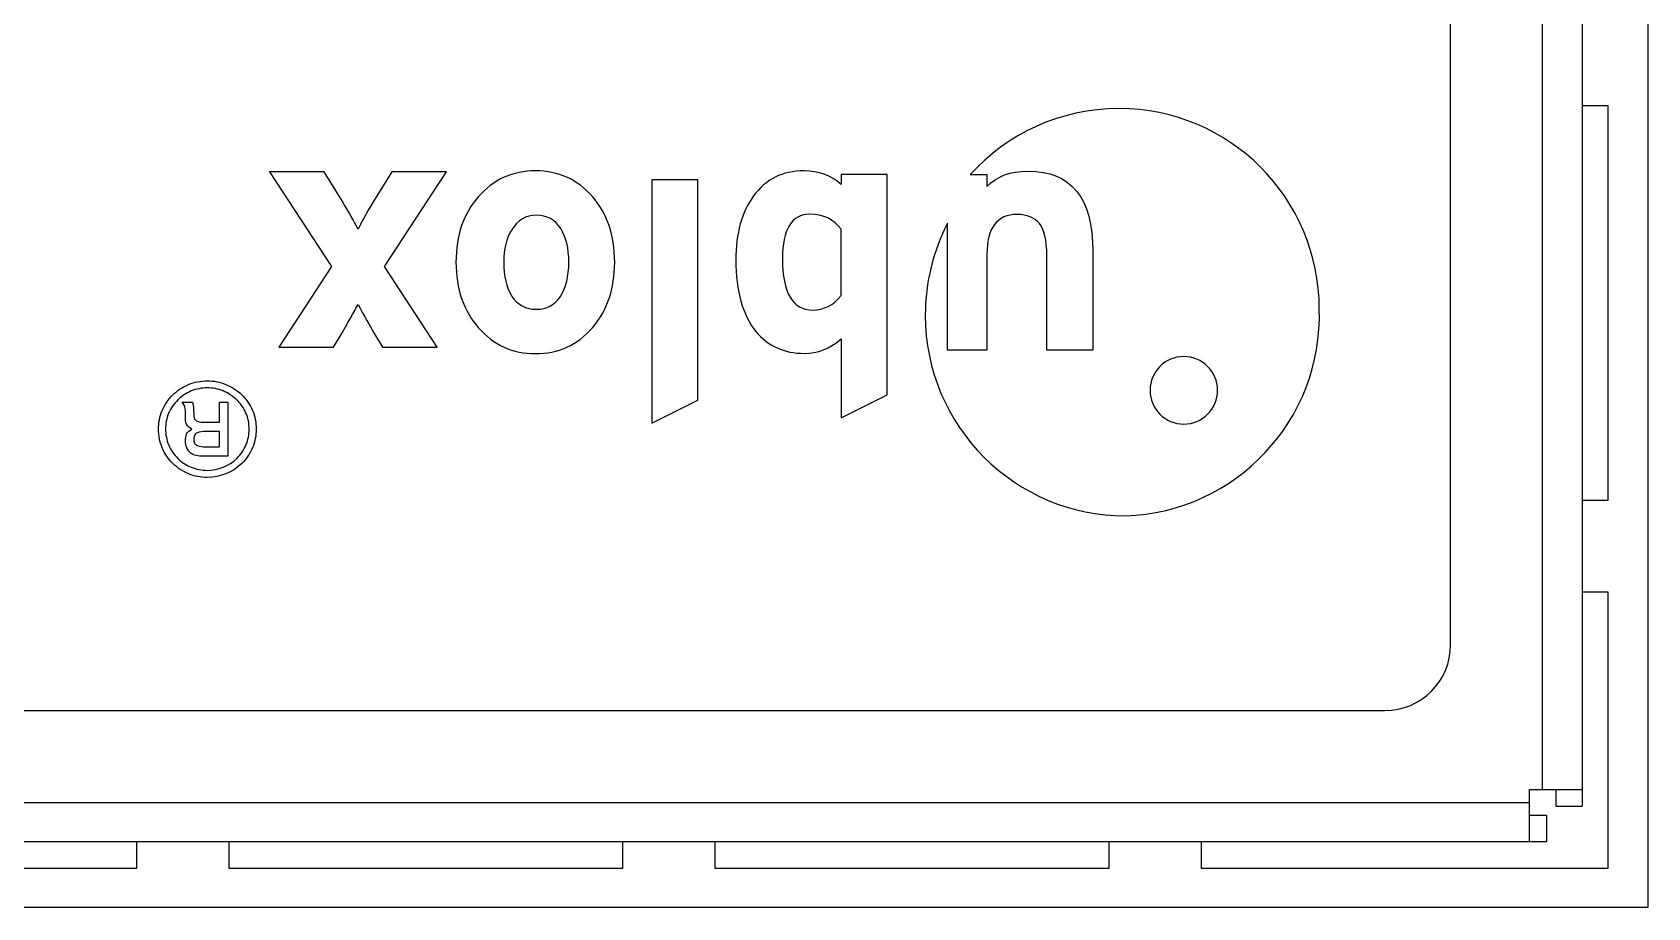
# Model space of a CAD drawing. Header units: millimetres. Extents: x 0 to 160, y -2 to 126.
# Drawn here: x 138.42 to 150.72, y 76.82 to 83.48 of the extents above; entities that cross this region are included whole.
import ezdxf

# ---------------------------------------------------------------- set-up
doc = ezdxf.new("R2010")
doc.units = ezdxf.units.MM

msp = doc.modelspace()

# ---------------------------------------------------------------- linework, layer by layer
at = {"color": 7, "linetype": 'Continuous', "lineweight": 25}
for p, q in [((150.719, 100.824), (150.719, 76.824)), ((150.219, 100.053), (150.219, 77.595)), ((149.919, 77.724), (149.919, 99.924)), ((149.219, 78.824), (149.219, 98.824)), ((150.419, 82.924), (150.219, 82.924)), ((150.419, 79.924), (150.419, 82.924)), ((140.645, 82.423), (140.228, 82.423)), ((140.228, 82.423), (140.701, 81.701)), ((140.781, 82.201), (140.645, 82.423)), ((141.159, 82.423), (141.024, 82.201)), ((141.103, 81.701), (141.575, 82.423)), ((141.575, 82.423), (141.159, 82.423)), ((144.58, 82.401), (144.58, 82.326)), ((144.93, 82.401), (144.58, 82.401)), ((144.93, 80.726), (144.93, 82.401)), ((145.563, 82.401), (145.689, 82.401)), ((145.689, 82.401), (145.689, 82.312)), ((143.488, 82.361), (143.138, 82.361)), ((143.138, 82.361), (143.138, 80.51)), ((143.488, 80.685), (143.488, 82.361)), ((145.39, 81.066), (145.39, 82.031)), ((144.58, 81.481), (144.58, 81.986)), ((145.689, 81.796), (145.689, 81.066)), ((146.145, 81.066), (146.145, 81.788)), ((146.495, 81.818), (146.495, 81.066)), ((140.701, 81.701), (140.299, 81.088)), ((141.504, 81.088), (141.103, 81.701)), ((140.717, 81.088), (140.781, 81.198)), ((141.024, 81.198), (141.088, 81.088)), ((144.58, 81.151), (144.58, 80.55)), ((140.299, 81.088), (140.717, 81.088)), ((141.088, 81.088), (141.504, 81.088)), ((145.689, 81.066), (145.39, 81.066)), ((146.495, 81.066), (146.145, 81.066)), ((139.571, 80.66), (139.562, 80.671)), ((139.562, 80.671), (139.643, 80.671)), ((139.849, 80.671), (139.912, 80.671)), ((139.849, 80.519), (139.849, 80.671)), ((139.912, 80.671), (139.912, 80.258)), ((143.138, 80.51), (143.488, 80.685)), ((144.58, 80.55), (144.93, 80.726)), ((139.589, 80.559), (139.589, 80.605)), ((139.65, 80.617), (139.652, 80.573)), ((139.739, 80.519), (139.849, 80.519)), ((139.849, 80.447), (139.743, 80.447)), ((139.849, 80.33), (139.849, 80.447)), ((139.739, 80.33), (139.849, 80.33)), ((139.912, 80.258), (139.738, 80.258)), ((150.219, 79.924), (150.419, 79.924)), ((150.419, 79.224), (150.219, 79.224)), ((150.419, 77.124), (150.419, 79.224)), ((126.719, 78.324), (148.719, 78.324)), ((149.819, 77.324), (149.819, 77.724)), ((149.819, 77.724), (150.219, 77.724)), ((150.019, 77.724), (150.019, 77.595)), ((125.619, 77.624), (149.819, 77.624)), ((150.019, 77.595), (150.219, 77.595)), ((149.948, 77.524), (149.819, 77.524)), ((149.948, 77.524), (149.948, 77.324)), ((149.948, 77.324), (125.489, 77.324)), ((139.219, 77.124), (139.219, 77.324)), ((139.919, 77.324), (139.919, 77.124)), ((142.919, 77.124), (142.919, 77.324)), ((143.619, 77.324), (143.619, 77.124)), ((146.619, 77.124), (146.619, 77.324)), ((147.319, 77.324), (147.319, 77.124)), ((136.219, 77.124), (139.219, 77.124)), ((139.919, 77.124), (142.919, 77.124)), ((143.619, 77.124), (146.619, 77.124)), ((147.319, 77.124), (150.419, 77.124)), ((150.719, 76.824), (124.719, 76.824))]:
    msp.add_line(p, q, dxfattribs=at)
msp.add_arc((148.719, 78.824), 0.5, 270, 0, dxfattribs=at)
for points in [[(146.694, 82.904), (146.245, 82.904), (145.841, 82.71), (145.563, 82.401)], [(148.219, 81.379), (148.219, 82.221), (147.537, 82.904), (146.694, 82.904)], [(142.253, 82.43), (142.079, 82.43), (141.934, 82.364), (141.82, 82.235)], [(142.686, 82.235), (142.572, 82.364), (142.427, 82.43), (142.253, 82.43)], [(144.298, 82.43), (144.133, 82.43), (144.006, 82.366), (143.913, 82.239)], [(144.58, 82.326), (144.502, 82.395), (144.408, 82.43), (144.298, 82.43)], [(145.689, 82.312), (145.765, 82.389), (145.869, 82.428), (146.002, 82.428)], [(146.002, 82.428), (146.331, 82.428), (146.495, 82.225), (146.495, 81.818)], [(140.903, 81.985), (140.873, 82.044), (140.833, 82.116), (140.781, 82.201)], [(141.024, 82.201), (140.96, 82.099), (140.92, 82.025), (140.903, 81.985)], [(141.82, 82.235), (141.706, 82.106), (141.648, 81.939), (141.648, 81.736)], [(142.856, 81.736), (142.856, 81.939), (142.798, 82.106), (142.686, 82.235)], [(143.913, 82.239), (143.824, 82.117), (143.778, 81.955), (143.778, 81.752)], [(142.26, 82.092), (142.181, 82.092), (142.117, 82.055), (142.073, 81.982)], [(142.445, 81.99), (142.403, 82.057), (142.341, 82.092), (142.26, 82.092)], [(144.342, 82.1), (144.203, 82.1), (144.133, 81.986), (144.133, 81.76)], [(144.58, 81.986), (144.524, 82.061), (144.445, 82.1), (144.342, 82.1)], [(145.39, 82.031), (145.281, 81.821), (145.22, 81.583), (145.22, 81.33)], [(145.919, 82.098), (145.766, 82.098), (145.689, 81.997), (145.689, 81.796)], [(146.089, 82.03), (146.051, 82.074), (145.995, 82.098), (145.919, 82.098)], [(146.145, 81.788), (146.145, 81.903), (146.126, 81.984), (146.089, 82.03)], [(142.073, 81.982), (142.032, 81.918), (142.011, 81.835), (142.011, 81.736)], [(142.507, 81.736), (142.507, 81.843), (142.486, 81.928), (142.445, 81.99)], [(141.648, 81.736), (141.648, 81.532), (141.706, 81.365), (141.82, 81.236)], [(142.011, 81.736), (142.011, 81.628), (142.032, 81.543), (142.074, 81.475)], [(142.443, 81.475), (142.486, 81.541), (142.507, 81.628), (142.507, 81.736)], [(142.686, 81.236), (142.798, 81.365), (142.856, 81.532), (142.856, 81.736)], [(143.778, 81.752), (143.778, 81.514), (143.83, 81.332), (143.931, 81.207)], [(144.133, 81.76), (144.133, 81.501), (144.211, 81.371), (144.363, 81.371)], [(140.781, 81.198), (140.846, 81.312), (140.887, 81.386), (140.903, 81.413)], [(140.903, 81.413), (140.951, 81.324), (140.991, 81.252), (141.024, 81.198)], [(142.074, 81.475), (142.117, 81.41), (142.179, 81.377), (142.26, 81.377)], [(142.26, 81.377), (142.341, 81.377), (142.403, 81.41), (142.443, 81.475)], [(144.363, 81.371), (144.448, 81.371), (144.522, 81.408), (144.58, 81.481)], [(145.22, 81.33), (145.22, 80.489), (145.902, 79.805), (146.744, 79.805)], [(146.744, 79.805), (147.587, 79.833), (148.246, 80.539), (148.219, 81.379)], [(141.82, 81.236), (141.934, 81.104), (142.079, 81.039), (142.253, 81.039)], [(142.253, 81.039), (142.427, 81.039), (142.572, 81.104), (142.686, 81.236)], [(143.931, 81.207), (144.023, 81.097), (144.145, 81.041), (144.298, 81.041)], [(144.298, 81.041), (144.4, 81.041), (144.495, 81.077), (144.58, 81.151)], [(147.188, 81.017), (147.045, 81.017), (146.931, 80.903), (146.931, 80.76)], [(147.445, 80.76), (147.445, 80.903), (147.329, 81.017), (147.188, 81.017)], [(139.589, 80.605), (139.589, 80.625), (139.583, 80.645), (139.571, 80.66)], [(139.643, 80.671), (139.647, 80.654), (139.649, 80.635), (139.65, 80.617)], [(146.931, 80.76), (146.931, 80.619), (147.045, 80.503), (147.188, 80.503)], [(147.188, 80.503), (147.329, 80.503), (147.445, 80.619), (147.445, 80.76)], [(139.589, 80.374), (139.589, 80.392), (139.591, 80.411), (139.597, 80.428)], [(139.597, 80.428), (139.607, 80.444), (139.622, 80.455), (139.638, 80.465)], [(139.743, 80.447), (139.721, 80.447), (139.698, 80.446), (139.677, 80.437)]]:
    msp.add_open_spline(points, degree=3, dxfattribs=at)
for points, knots in [([(139.383, 80.464), (139.384, 80.513), (139.392, 80.561), (139.43, 80.65), (139.458, 80.691), (139.527, 80.759), (139.568, 80.786), (139.658, 80.823), (139.706, 80.832), (139.755, 80.833)], [0, 0, 0, 0, 0.25, 0.25, 0.5, 0.5, 0.75, 0.75, 1, 1, 1, 1]), ([(139.755, 80.833), (139.803, 80.832), (139.852, 80.823), (139.941, 80.787), (139.983, 80.76), (140.052, 80.692), (140.08, 80.652), (140.118, 80.563), (140.127, 80.514), (140.128, 80.466)], [0, 0, 0, 0, 0.25, 0.25, 0.5, 0.5, 0.75, 0.75, 1, 1, 1, 1]), ([(139.754, 80.779), (139.713, 80.778), (139.671, 80.771), (139.595, 80.739), (139.56, 80.716), (139.501, 80.658), (139.477, 80.624), (139.445, 80.548), (139.438, 80.506), (139.437, 80.465)], [0, 0, 0, 0, 0.25, 0.25, 0.5, 0.5, 0.75, 0.75, 1, 1, 1, 1]), ([(140.074, 80.466), (140.073, 80.507), (140.066, 80.549), (140.033, 80.625), (140.009, 80.66), (139.949, 80.717), (139.914, 80.74), (139.837, 80.771), (139.796, 80.778), (139.754, 80.779)], [0, 0, 0, 0, 0.25, 0.25, 0.5, 0.5, 0.75, 0.75, 1, 1, 1, 1]), ([(139.638, 80.465), (139.621, 80.474), (139.604, 80.485), (139.59, 80.52), (139.589, 80.54), (139.589, 80.559)], [0, 0, 0, 0, 0.5, 0.5, 1, 1, 1, 1]), ([(139.652, 80.573), (139.653, 80.563), (139.654, 80.553), (139.662, 80.535), (139.671, 80.528), (139.698, 80.517), (139.719, 80.519), (139.739, 80.519)], [0, 0, 0, 0, 0.25, 0.25, 0.5, 0.5, 1, 1, 1, 1]), ([(139.755, 80.097), (139.707, 80.098), (139.658, 80.106), (139.569, 80.143), (139.527, 80.17), (139.458, 80.238), (139.431, 80.279), (139.393, 80.367), (139.384, 80.416), (139.383, 80.464)], [0, 0, 0, 0, 0.25, 0.25, 0.5, 0.5, 0.75, 0.75, 1, 1, 1, 1]), ([(139.437, 80.465), (139.438, 80.424), (139.445, 80.382), (139.478, 80.306), (139.501, 80.271), (139.56, 80.213), (139.595, 80.19), (139.671, 80.159), (139.713, 80.152), (139.754, 80.151)], [0, 0, 0, 0, 0.25, 0.25, 0.5, 0.5, 0.75, 0.75, 1, 1, 1, 1]), ([(139.677, 80.437), (139.669, 80.432), (139.662, 80.425), (139.653, 80.408), (139.652, 80.398), (139.652, 80.388)], [0, 0, 0, 0, 0.5, 0.5, 1, 1, 1, 1]), ([(139.754, 80.151), (139.837, 80.152), (139.92, 80.184), (140.009, 80.271), (140.033, 80.306), (140.066, 80.383), (140.073, 80.424), (140.074, 80.466)], [0, 0, 0, 0, 0.5, 0.5, 0.75, 0.75, 1, 1, 1, 1]), ([(140.128, 80.466), (140.127, 80.417), (140.118, 80.369), (140.08, 80.279), (140.053, 80.238), (139.949, 80.136), (139.852, 80.098), (139.755, 80.097)], [0, 0, 0, 0, 0.25, 0.25, 0.5, 0.5, 1, 1, 1, 1]), ([(139.738, 80.258), (139.702, 80.259), (139.663, 80.259), (139.619, 80.29), (139.608, 80.305), (139.592, 80.338), (139.59, 80.356), (139.589, 80.374)], [0, 0, 0, 0, 0.5, 0.5, 0.75, 0.75, 1, 1, 1, 1]), ([(139.652, 80.388), (139.652, 80.378), (139.653, 80.368), (139.663, 80.35), (139.671, 80.343), (139.698, 80.331), (139.719, 80.331), (139.739, 80.33)], [0, 0, 0, 0, 0.25, 0.25, 0.5, 0.5, 1, 1, 1, 1])]:
    msp.add_open_spline(points, degree=3, knots=knots, dxfattribs=at)

doc.saveas('drawing.dxf')
